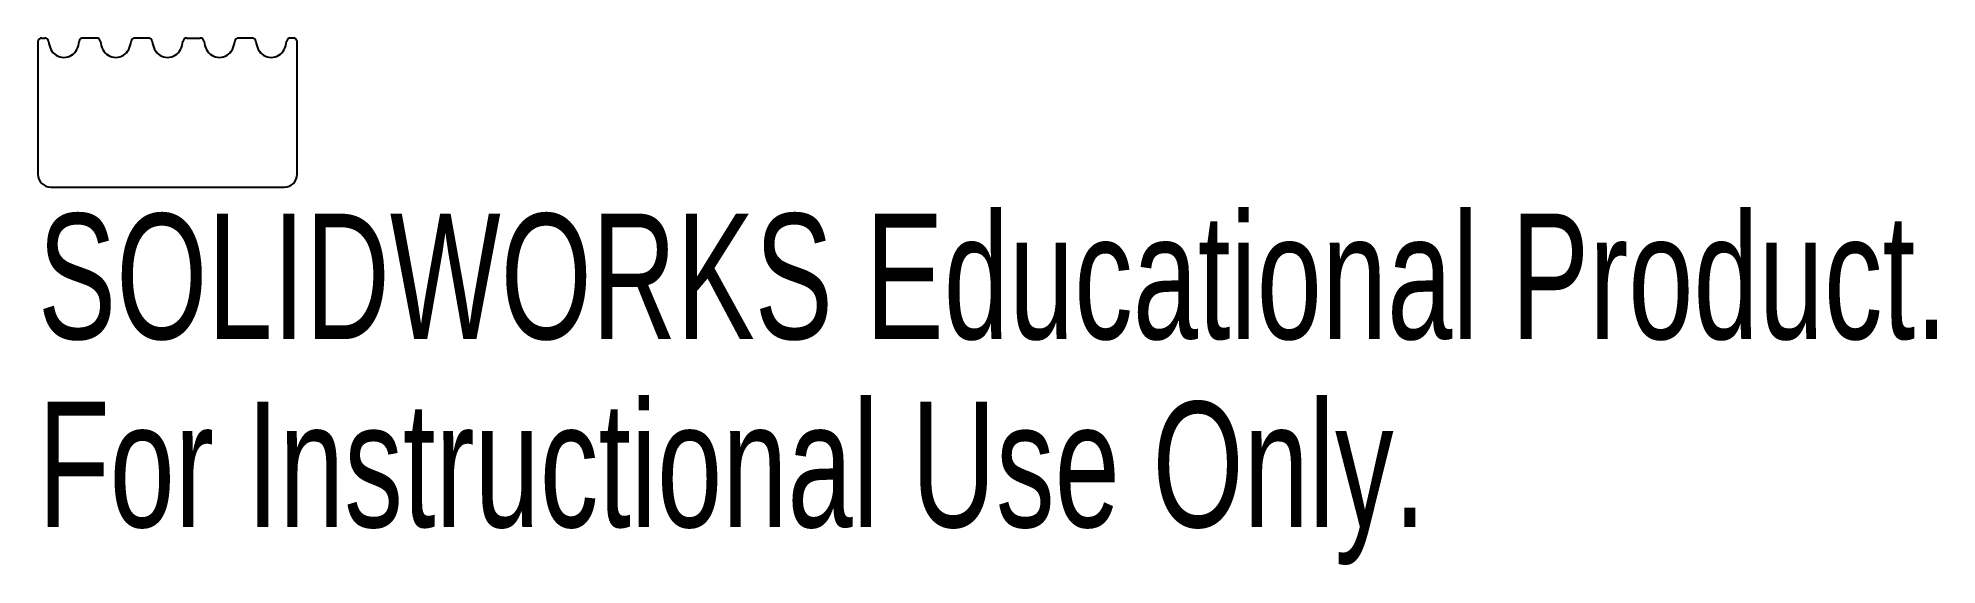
# Model space of a CAD drawing. Header units: millimetres. Extents: x -8 to 65.3, y -20.6 to -0.3.
import ezdxf

# ---------------------------------------------------------------- set-up
doc = ezdxf.new("R2010")
doc.units = ezdxf.units.MM
doc.styles.add('SLDTEXTSTYLE0', font='TXT', dxfattribs={"width": 0.7})

msp = doc.modelspace()

# ---------------------------------------------------------------- linework, layer by layer
at = {"color": 7, "linetype": 'Continuous', "lineweight": 25}
for p, q in [((-8, -0.404), (-8, -5.504)), ((-7.85, -0.254), (-7.74, -0.254)), ((-5.74, -0.254), (-6.26, -0.254)), ((-3.74, -0.254), (-4.26, -0.254)), ((-2.26, -0.254), (-1.74, -0.254)), ((0.26, -0.254), (-0.26, -0.254)), ((1.85, -0.254), (1.74, -0.254)), ((2, -5.504), (2, -0.404)), ((-7.5, -6.004), (1.5, -6.004))]:
    msp.add_line(p, q, dxfattribs=at)
for centre, radius, start, end in [((-7.85, -0.404), 0.15, 90, 180), ((-7.74, -0.404), 0.15, 7.49472, 90), ((-6.6, -0.254), 1, 187.49472, 205.98923), ((-7, -0.449), 0.555, 205.98923, 334.01077), ((-7.4, -0.254), 1, 334.01077, 352.50528), ((-6.26, -0.404), 0.15, 90, 172.50528), ((-5.74, -0.404), 0.15, 7.49472, 90), ((-4.6, -0.254), 1, 187.49472, 205.98923), ((-5, -0.449), 0.555, 205.98923, 334.01077), ((-5.4, -0.254), 1, 334.01077, 352.50528), ((-4.26, -0.404), 0.15, 90, 172.50528), ((-3.74, -0.404), 0.15, 7.49472, 90), ((-2.6, -0.254), 1, 187.49472, 205.98923), ((-3, -0.449), 0.555, 205.98923, 334.01077), ((-3.4, -0.254), 1, 334.01077, 352.50528), ((-2.26, -0.404), 0.15, 90, 172.50528), ((-1.74, -0.404), 0.15, 7.49472, 90), ((-0.6, -0.254), 1, 187.49472, 205.98923), ((-1, -0.449), 0.555, 205.98923, 334.01077), ((-1.4, -0.254), 1, 334.01077, 352.50528), ((-0.26, -0.404), 0.15, 90, 172.50528), ((0.26, -0.404), 0.15, 7.49472, 90), ((1.4, -0.254), 1, 187.49472, 205.98923), ((1, -0.449), 0.555, 205.98923, 334.01077), ((0.6, -0.254), 1, 334.01077, 352.50528), ((1.74, -0.404), 0.15, 90, 172.50528), ((1.85, -0.404), 0.15, 0, 90), ((-7.5, -5.504), 0.5, 180, 270), ((1.5, -5.504), 0.5, 270, 0)]:
    msp.add_arc(centre, radius, start, end, dxfattribs=at)

# ---------------------------------------------------------------- texts
at = {"color": 254, "linetype": 'Continuous', "char_height": 4.83362, "attachment_point": 1, "style": 'SLDTEXTSTYLE0'}
for s, insert in [('SOLIDWORKS Educational Product.', (-8, -7.024)), ('For Instructional Use Only.', (-8, -14.274))]:
    msp.add_mtext(s, dxfattribs=dict(at, insert=insert))

doc.saveas('drawing.dxf')
